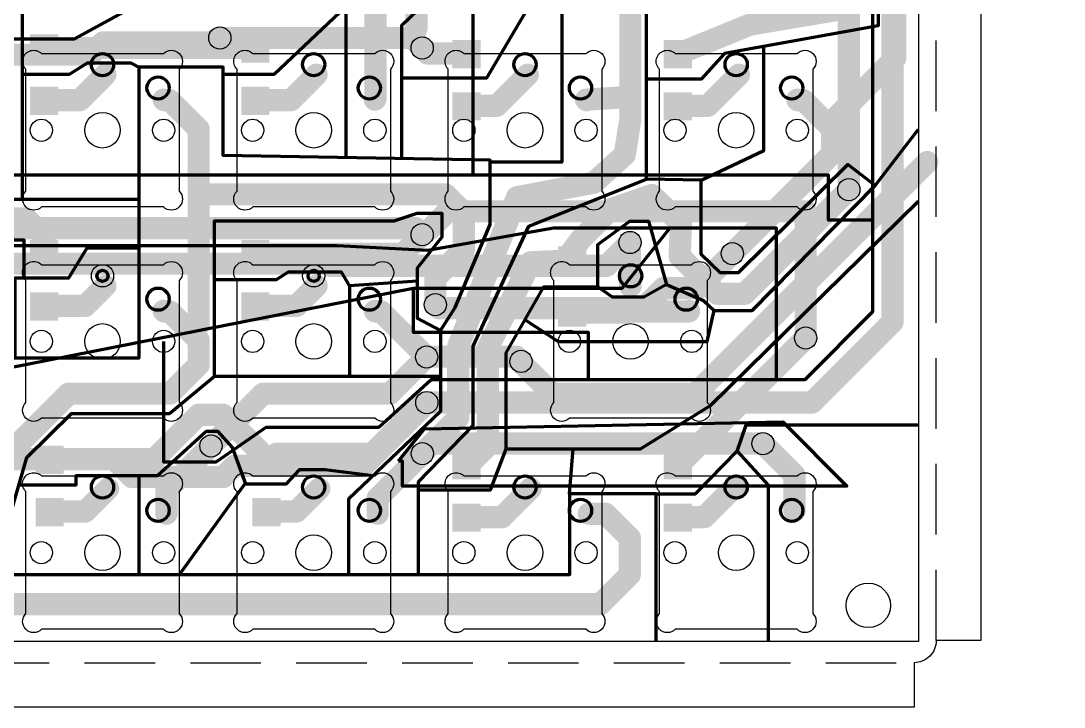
# Model space of a CAD drawing. Header units: millimetres. Extents: x -144 to 627, y 3 to 301.
# Drawn here: x 532.7 to 626.6, y 154.7 to 216.5 of the extents above; entities that cross this region are included whole.
import ezdxf

# ---------------------------------------------------------------- set-up
doc = ezdxf.new("R2010")
doc.units = ezdxf.units.MM
doc.linetypes.add('HIDDEN', pattern=[9.525, 6.35, -3.175])
for name, color, linetype in [('bends', 8, 'HIDDEN'), ('cuts', 31, 'Continuous'), ('pcb-bottom', 151, 'Continuous'), ('pcb-cuts', 211, 'Continuous'), ('pcb-top', 11, 'Continuous')]:
    doc.layers.add(name, color=color, linetype=linetype)
doc.layers.add('toolpath-pcb-bottom', color=155, linetype='Continuous', lineweight=200)
doc.layers.add('toolpath-pcb-top', color=15, linetype='Continuous', lineweight=200)

# ---------------------------------------------------------------- blocks, each defined once
blk = doc.blocks.new('RECT')
blk.add_solid([(-0.5, -0.5), (0.5, -0.5), (-0.5, 0.5), (0.5, 0.5)])

msp = doc.modelspace()

# ---------------------------------------------------------------- linework, layer by layer
at = {"layer": 'bends'}
for p, q in [((615.05, 160.725), (615.05, 254.525)), ((471.75, 158.725), (613.05, 158.725))]:
    msp.add_line(p, q, dxfattribs=at)
at = {"layer": 'cuts'}
for points in [[(471.75, 289.625), (471.75, 301.125), (613.05, 301.125), (613.05, 289.625, -0.414214), (615.05, 287.625), (626.55, 287.625), (626.55, 264.425), (615.05, 264.425), (615.05, 254.525), (619.05, 254.525), (619.05, 160.725), (615.05, 160.725, -0.414214), (613.05, 158.725), (613.05, 154.725), (471.75, 154.725), (471.75, 158.725, -0.414214), (469.75, 160.725), (465.75, 160.725), (465.75, 254.525), (469.75, 254.525), (469.75, 287.625, -0.414214)], [(533.15, 201.139), (533.15, 212.111, -1), (534.564, 213.525), (545.536, 213.525, -1), (546.95, 212.111), (546.95, 201.139, -1), (545.536, 199.725), (534.564, 199.725, -1)], [(552.15, 201.139), (552.15, 212.111, -1), (553.564, 213.525), (564.536, 213.525, -1), (565.95, 212.111), (565.95, 201.139, -1), (564.536, 199.725), (553.564, 199.725, -1)], [(571.15, 201.139), (571.15, 212.111, -1), (572.564, 213.525), (583.536, 213.525, -1), (584.95, 212.111), (584.95, 201.139, -1), (583.536, 199.725), (572.564, 199.725, -1)], [(590.15, 201.139), (590.15, 212.111, -1), (591.564, 213.525), (602.536, 213.525, -1), (603.95, 212.111), (603.95, 201.139, -1), (602.536, 199.725), (591.564, 199.725, -1)], [(533.15, 182.139), (533.15, 193.111, -1), (534.564, 194.525), (545.536, 194.525, -1), (546.95, 193.111), (546.95, 182.139, -1), (545.536, 180.725), (534.564, 180.725, -1)], [(552.15, 182.139), (552.15, 193.111, -1), (553.564, 194.525), (564.536, 194.525, -1), (565.95, 193.111), (565.95, 182.139, -1), (564.536, 180.725), (553.564, 180.725, -1)], [(580.65, 182.139), (580.65, 193.111, -1), (582.064, 194.525), (593.036, 194.525, -1), (594.45, 193.111), (594.45, 182.139, -1), (593.036, 180.725), (582.064, 180.725, -1)], [(533.15, 163.139), (533.15, 174.111, -1), (534.564, 175.525), (545.536, 175.525, -1), (546.95, 174.111), (546.95, 163.139, -1), (545.536, 161.725), (534.564, 161.725, -1)], [(552.15, 163.139), (552.15, 174.111, -1), (553.564, 175.525), (564.536, 175.525, -1), (565.95, 174.111), (565.95, 163.139, -1), (564.536, 161.725), (553.564, 161.725, -1)], [(571.15, 163.139), (571.15, 174.111, -1), (572.564, 175.525), (583.536, 175.525, -1), (584.95, 174.111), (584.95, 163.139, -1), (583.536, 161.725), (572.564, 161.725, -1)], [(590.15, 163.139), (590.15, 174.111, -1), (591.564, 175.525), (602.536, 175.525, -1), (603.95, 174.111), (603.95, 163.139, -1), (602.536, 161.725), (591.564, 161.725, -1)]]:
    msp.add_lwpolyline(points, format="xyb", close=True, dxfattribs=at)
msp.add_circle((608.93, 163.875), 2, dxfattribs=at)
at = {"layer": 'pcb-bottom', "const_width": 2}
for points in [[(611.36, 253.485), (611.36, 213.105)], [(587.53, 225.965), (587.53, 209.625)], [(564.6, 220.425), (564.6, 209.425)], [(598.31, 216.135), (607.2, 217.625)], [(591.8, 213.475), (598.31, 216.135)], [(550.6, 214.925), (550.6, 214.025)], [(550.6, 214.025), (534.8, 214.025)], [(534.8, 214.025), (534.8, 213.975)], [(553.8, 214.025), (550.6, 214.025)], [(553.8, 214.025), (553.8, 213.975)], [(568.8, 214.025), (569.3, 213.525)], [(569.3, 213.525), (572.8, 213.525)], [(572.8, 213.525), (572.8, 213.475)], [(591.8, 213.525), (591.8, 213.475)], [(611.36, 213.105), (605.34, 207.085)], [(540.3, 211.625), (538, 209.325)], [(559.3, 211.625), (557, 209.325)], [(578.3, 211.625), (575.5, 208.825)], [(597.3, 211.625), (594.5, 208.825)], [(538, 209.325), (534.8, 209.325)], [(534.8, 209.325), (534.8, 209.275)], [(545.6, 209.325), (545.55, 209.375)], [(546.1, 209.325), (545.6, 209.325)], [(548.7, 206.725), (546.1, 209.325)], [(557, 209.325), (553.8, 209.325)], [(553.8, 209.325), (553.8, 209.275)], [(564.6, 209.425), (564.55, 209.375)], [(583.55, 209.375), (587.53, 209.625)], [(583.6, 209.325), (583.55, 209.375)], [(587.53, 209.625), (587.53, 207.581)], [(602.6, 209.325), (602.55, 209.375)], [(602.6, 209.325), (603.1, 209.325)], [(603.1, 209.325), (605.34, 207.085)], [(575.5, 208.825), (572.8, 208.825)], [(572.8, 208.825), (572.8, 208.775)], [(594.5, 208.825), (591.8, 208.825)], [(591.8, 208.825), (591.8, 208.775)], [(587.53, 207.581), (587.023, 204.419)], [(548.7, 200.855), (548.7, 206.725)], [(605.68, 206.745), (605.34, 207.085)], [(605.68, 204.505), (605.68, 206.745)], [(584.248, 201.904), (587.023, 204.419)], [(614.24, 203.765), (593.4, 182.925)], [(596.7, 195.525), (605.68, 204.505)], [(577.34, 200.605), (584.248, 201.904)], [(548.7, 189.125), (548.7, 200.855)], [(548.7, 200.855), (570.89, 200.855)], [(570.89, 200.855), (572.55, 199.195)], [(589.465, 200.79), (585.808, 199.533)], [(589.465, 200.79), (592.077, 198.223)], [(607.18, 201.275), (597.82, 191.915)], [(577.34, 200.605), (572.05, 187.201)], [(572.55, 199.195), (572.55, 195.895)], [(585.808, 199.533), (583.002, 196.727)], [(520.15, 198.675), (533.21, 198.675)], [(534.8, 197.085), (533.21, 198.675)], [(591.97, 195.295), (592.077, 198.223)], [(534.8, 195.475), (534.8, 197.085)], [(568.8, 197.225), (567.1, 195.525)], [(583.002, 196.727), (582.3, 195.776)], [(587.5, 196.525), (587.5, 192.625)], [(567.1, 195.525), (553.8, 195.525)], [(553.8, 195.525), (553.8, 195.475)], [(572.55, 195.895), (569.99, 193.335)], [(582.3, 195.776), (582.3, 194.912)], [(595.35, 191.915), (591.97, 195.295)], [(578.56, 194.745), (574.71, 187.045)], [(582.3, 194.912), (578.56, 194.745)], [(569.99, 193.335), (569.99, 190.925)], [(540.3, 192.625), (538.5, 190.825)], [(559.3, 192.625), (557.5, 190.825)], [(587.5, 192.625), (587.55, 192.625)], [(597.82, 191.915), (595.35, 191.915)], [(538.5, 190.825), (534.8, 190.825)], [(534.8, 190.825), (534.8, 190.775)], [(557.5, 190.825), (553.8, 190.825)], [(553.8, 190.825), (553.8, 190.775)], [(545.6, 190.325), (545.55, 190.375)], [(545.6, 190.325), (546.1, 190.325)], [(546.1, 190.325), (548, 188.425)], [(564.6, 190.325), (564.55, 190.375)], [(564.6, 190.325), (565.1, 190.325)], [(565.1, 190.325), (569.2, 186.225)], [(587, 190.225), (582.3, 190.225)], [(582.3, 190.225), (582.3, 190.213)], [(587.1, 190.325), (587, 190.225)], [(592.8, 190.325), (587.1, 190.325)], [(592.8, 190.325), (592.8, 190.375)], [(548.7, 189.125), (548, 188.425)], [(548, 188.425), (548.7, 187.725)], [(548.7, 187.725), (548.7, 185.525)], [(603.3, 187.935), (591.84, 176.475)], [(572.05, 187.201), (572.05, 180.775)], [(574.71, 187.045), (574.71, 178.265)], [(577.7, 185.825), (577.7, 185.725)], [(548.7, 185.525), (546.1, 182.925)], [(580.5, 182.925), (577.7, 185.725)], [(537, 182.925), (526.8, 172.725)], [(546.1, 182.925), (537, 182.925)], [(568.92, 182.125), (564.32, 177.525)], [(569.22, 182.125), (568.92, 182.125)], [(593.4, 182.925), (580.5, 182.925)], [(548.7, 181.025), (544.7, 177.025)], [(550.9, 181.025), (548.7, 181.025)], [(554.8, 177.125), (550.9, 181.025)], [(572.05, 180.775), (568.815, 177.54)], [(574.71, 178.265), (572.92, 176.475)], [(599.46, 178.435), (602.3, 175.595)], [(549.8, 178.225), (545.8, 174.225)], [(555.7, 177.525), (554.8, 176.975)], [(564.32, 177.525), (555.7, 177.525)], [(568.815, 177.54), (564.8, 173.525)], [(568.82, 177.535), (568.815, 177.54)], [(544.7, 177.025), (535.3, 177.025)], [(535.3, 177.025), (535.3, 176.975)], [(554.8, 176.975), (554.8, 177.125)], [(572.8, 176.475), (572.92, 176.475)], [(591.8, 176.475), (591.84, 176.475)], [(602.3, 175.595), (602.3, 172.375)], [(597, 174.625), (594.2, 171.825)], [(597, 174.625), (597.05, 174.625)], [(540.55, 174.375), (538.5, 172.325)], [(545.8, 174.225), (545.8, 172.125)], [(559.55, 174.375), (557.5, 172.325)], [(578.55, 174.375), (576, 171.825)], [(564.8, 173.525), (564.8, 172.125)], [(538.5, 172.325), (535.3, 172.325)], [(535.3, 172.325), (535.3, 172.275)], [(557.5, 172.325), (554.8, 172.325)], [(554.8, 172.325), (554.8, 172.275)], [(576, 171.825), (572.8, 171.825)], [(572.8, 171.825), (572.8, 171.775)], [(585.29, 172.125), (583.8, 172.125)], [(587.48, 169.935), (585.29, 172.125)], [(594.2, 171.825), (591.8, 171.825)], [(591.8, 171.825), (591.8, 171.775)], [(587.48, 166.635), (587.48, 169.935)], [(584.83, 163.985), (587.48, 166.635)], [(508.98, 163.985), (584.83, 163.985)]]:
    msp.add_lwpolyline(points, dxfattribs=at)
at = {"layer": 'pcb-bottom', "const_width": 1}
for points in [[(598.227, 216.628, 1), (598.393, 215.642)], [(598.499, 215.672, 1), (598.121, 216.598)], [(551.1, 214.925, 1), (550.1, 214.925)], [(534.8, 214.525, 1), (534.8, 213.525)], [(535.3, 214.025, 1), (534.3, 214.025)], [(550.6, 214.525, 1), (550.6, 213.525)], [(550.6, 213.525, 1), (550.6, 214.525)], [(554.3, 214.025, 1), (553.3, 214.025)], [(553.8, 213.525, 1), (553.8, 214.525)], [(569.154, 214.379, 1), (568.446, 213.671)], [(534.3, 213.975, 1), (535.3, 213.975)], [(550.1, 214.025, 1), (551.1, 214.025)], [(553.3, 213.975, 1), (554.3, 213.975)], [(569.3, 214.025, 1), (569.3, 213.025)], [(568.946, 213.171, 1), (569.654, 213.879)], [(573.3, 213.525, 1), (572.3, 213.525)], [(572.3, 213.475, 1), (573.3, 213.475)], [(572.8, 213.025, 1), (572.8, 214.025)], [(592.3, 213.525, 1), (591.3, 213.525)], [(591.611, 213.937, 1), (591.989, 213.012)], [(591.3, 213.475, 1), (592.3, 213.475)], [(611.714, 212.751, 1), (611.006, 213.459)], [(610.86, 213.105, 1), (611.86, 213.105)], [(540.654, 211.271, 1), (539.946, 211.979)], [(559.654, 211.271, 1), (558.946, 211.979)], [(578.654, 211.271, 1), (577.946, 211.979)], [(597.654, 211.271, 1), (596.946, 211.979)], [(534.8, 209.825, 1), (534.8, 208.825)], [(535.3, 209.325, 1), (534.3, 209.325)], [(538, 208.825, 1), (538, 209.825)], [(545.904, 209.729, 1), (545.196, 209.021)], [(545.6, 209.825, 1), (545.6, 208.825)], [(546.454, 209.679, 1), (545.746, 208.971)], [(546.1, 208.825, 1), (546.1, 209.825)], [(553.8, 209.825, 1), (553.8, 208.825)], [(554.3, 209.325, 1), (553.3, 209.325)], [(557, 208.825, 1), (557, 209.825)], [(564.196, 209.729, 1), (564.904, 209.021)], [(564.954, 209.071, 1), (564.246, 209.779)], [(583.904, 209.729, 1), (583.196, 209.021)], [(583.519, 209.874, 1), (583.581, 208.876)], [(588.03, 209.625, 1), (587.03, 209.625)], [(587.561, 209.126, 1), (587.499, 210.124)], [(602.904, 209.729, 1), (602.196, 209.021)], [(602.6, 209.825, 1), (602.6, 208.825)], [(603.454, 209.679, 1), (602.746, 208.971)], [(603.1, 208.825, 1), (603.1, 209.825)], [(534.3, 209.275, 1), (535.3, 209.275)], [(537.646, 209.679, 1), (538.354, 208.971)], [(545.246, 208.971, 1), (545.954, 209.679)], [(553.3, 209.275, 1), (554.3, 209.275)], [(556.646, 209.679, 1), (557.354, 208.971)], [(564.1, 209.425, 1), (565.1, 209.425)], [(572.8, 209.325, 1), (572.8, 208.325)], [(573.3, 208.825, 1), (572.3, 208.825)], [(572.3, 208.775, 1), (573.3, 208.775)], [(575.146, 209.179, 1), (575.854, 208.471)], [(575.5, 208.325, 1), (575.5, 209.325)], [(583.246, 208.971, 1), (583.954, 209.679)], [(587.03, 209.625, 1), (588.03, 209.625)], [(591.8, 209.325, 1), (591.8, 208.325)], [(592.3, 208.825, 1), (591.3, 208.825)], [(591.3, 208.775, 1), (592.3, 208.775)], [(594.146, 209.179, 1), (594.854, 208.471)], [(594.5, 208.325, 1), (594.5, 209.325)], [(602.246, 208.971, 1), (602.954, 209.679)], [(588.024, 207.501, 1), (587.036, 207.66)], [(549.2, 206.725, 1), (548.2, 206.725)], [(548.346, 206.371, 1), (549.054, 207.079)], [(587.03, 207.581, 1), (588.03, 207.581)], [(605.694, 207.439, 1), (604.986, 206.731)], [(604.986, 207.439, 1), (605.694, 206.731)], [(604.986, 206.731, 1), (605.694, 207.439)], [(606.18, 206.745, 1), (605.18, 206.745)], [(605.326, 206.391, 1), (606.034, 207.099)], [(586.53, 204.498, 1), (587.517, 204.339)], [(587.359, 204.048, 1), (586.688, 204.789)], [(605.18, 204.505, 1), (606.18, 204.505)], [(606.034, 204.151, 1), (605.326, 204.859)], [(614.594, 203.411, 1), (613.886, 204.119)], [(613.74, 203.765, 1), (614.74, 203.765)], [(583.912, 202.275, 1), (584.583, 201.534)], [(584.34, 201.413, 1), (584.155, 202.396)], [(549.2, 200.855, 1), (548.2, 200.855)], [(548.7, 201.355, 1), (548.7, 200.355)], [(571.244, 201.209, 1), (570.536, 200.501)], [(570.89, 200.355, 1), (570.89, 201.355)], [(589.816, 201.146, 1), (589.115, 200.433)], [(589.628, 200.317, 1), (589.303, 201.263)], [(607.534, 200.921, 1), (606.826, 201.629)], [(548.2, 200.855, 1), (549.2, 200.855)], [(577.248, 201.096, 1), (577.432, 200.114)], [(577.805, 200.421, 1), (576.875, 200.789)], [(573.05, 199.195, 1), (572.05, 199.195)], [(572.196, 198.841, 1), (572.904, 199.549)], [(585.645, 200.006, 1), (585.97, 199.06)], [(586.161, 199.179, 1), (585.454, 199.886)], [(533.564, 199.029, 1), (532.856, 198.321)], [(533.21, 198.175, 1), (533.21, 199.175)], [(592.577, 198.205, 1), (591.577, 198.242)], [(591.727, 197.867, 1), (592.428, 198.58)], [(535.3, 197.085, 1), (534.3, 197.085)], [(569.154, 196.871, 1), (568.446, 197.579)], [(534.446, 196.731, 1), (535.154, 197.439)], [(582.649, 197.081, 1), (583.356, 196.374)], [(583.405, 196.43, 1), (582.6, 197.024)], [(588, 196.525, 1), (587, 196.525)], [(553.8, 196.025, 1), (553.8, 195.025)], [(554.3, 195.525, 1), (553.3, 195.525)], [(566.746, 195.879, 1), (567.454, 195.171)], [(567.1, 195.025, 1), (567.1, 196.025)], [(572.05, 195.895, 1), (573.05, 195.895)], [(572.904, 195.541, 1), (572.196, 196.249)], [(582.8, 195.776, 1), (581.8, 195.776)], [(581.898, 196.073, 1), (582.702, 195.479)], [(592.324, 195.649, 1), (591.616, 194.941)], [(596.346, 195.879, 1), (597.054, 195.171)], [(534.3, 195.475, 1), (535.3, 195.475)], [(553.3, 195.475, 1), (554.3, 195.475)], [(578.538, 195.244, 1), (578.582, 194.245)], [(579.007, 194.521, 1), (578.113, 194.969)], [(581.8, 194.912, 1), (582.8, 194.912)], [(582.322, 194.412, 1), (582.278, 195.411)], [(591.47, 195.313, 1), (592.47, 195.277)], [(570.49, 193.335, 1), (569.49, 193.335)], [(540.654, 192.271, 1), (539.946, 192.979)], [(559.654, 192.271, 1), (558.946, 192.979)], [(569.636, 193.689, 1), (570.344, 192.981)], [(587.5, 193.125, 1), (587.5, 192.125)], [(587.55, 192.125, 1), (587.55, 193.125)], [(587, 192.625, 1), (588, 192.625)], [(595.35, 192.415, 1), (595.35, 191.415)], [(594.996, 191.561, 1), (595.704, 192.269)], [(597.466, 192.269, 1), (598.174, 191.561)], [(597.82, 191.415, 1), (597.82, 192.415)], [(534.8, 191.325, 1), (534.8, 190.325)], [(535.3, 190.825, 1), (534.3, 190.825)], [(538.146, 191.179, 1), (538.854, 190.471)], [(538.5, 190.325, 1), (538.5, 191.325)], [(553.8, 191.325, 1), (553.8, 190.325)], [(554.3, 190.825, 1), (553.3, 190.825)], [(557.146, 191.179, 1), (557.854, 190.471)], [(557.5, 190.325, 1), (557.5, 191.325)], [(534.3, 190.775, 1), (535.3, 190.775)], [(545.904, 190.729, 1), (545.196, 190.021)], [(545.6, 190.825, 1), (545.6, 189.825)], [(545.246, 189.971, 1), (545.954, 190.679)], [(546.454, 190.679, 1), (545.746, 189.971)], [(546.1, 189.825, 1), (546.1, 190.825)], [(553.3, 190.775, 1), (554.3, 190.775)], [(564.904, 190.729, 1), (564.196, 190.021)], [(564.6, 190.825, 1), (564.6, 189.825)], [(564.246, 189.971, 1), (564.954, 190.679)], [(565.454, 190.679, 1), (564.746, 189.971)], [(565.1, 189.825, 1), (565.1, 190.825)], [(569.49, 190.925, 1), (570.49, 190.925)], [(582.3, 190.725, 1), (582.3, 189.725)], [(582.8, 190.225, 1), (581.8, 190.225)], [(581.8, 190.213, 1), (582.8, 190.213)], [(586.646, 190.579, 1), (587.354, 189.871)], [(587.1, 190.825, 1), (587.1, 189.825)], [(587.454, 189.971, 1), (586.746, 190.679)], [(587, 189.725, 1), (587, 190.725)], [(593.3, 190.375, 1), (592.3, 190.375)], [(592.3, 190.325, 1), (593.3, 190.325)], [(592.8, 189.825, 1), (592.8, 190.825)], [(548.2, 189.125, 1), (549.2, 189.125)], [(549.054, 188.771, 1), (548.346, 189.479)], [(548.354, 188.779, 1), (547.646, 188.071)], [(547.646, 188.779, 1), (548.354, 188.071)], [(547.646, 188.071, 1), (548.354, 188.779)], [(549.2, 187.725, 1), (548.2, 187.725)], [(603.654, 187.581, 1), (602.946, 188.289)], [(548.346, 187.371, 1), (549.054, 188.079)], [(572.55, 187.201, 1), (571.55, 187.201)], [(571.585, 187.385, 1), (572.515, 187.018)], [(575.21, 187.045, 1), (574.21, 187.045)], [(574.263, 187.269, 1), (575.157, 186.821)], [(568.846, 185.871, 1), (569.554, 186.579)], [(578.2, 185.825, 1), (577.2, 185.825)], [(548.2, 185.525, 1), (549.2, 185.525)], [(549.054, 185.171, 1), (548.346, 185.879)], [(578.054, 186.079, 1), (577.346, 185.371)], [(577.2, 185.725, 1), (578.2, 185.725)], [(537, 183.425, 1), (537, 182.425)], [(537.354, 182.571, 1), (536.646, 183.279)], [(545.746, 183.279, 1), (546.454, 182.571)], [(546.1, 182.425, 1), (546.1, 183.425)], [(568.92, 182.625, 1), (568.92, 181.625)], [(569.274, 181.771, 1), (568.566, 182.479)], [(569.22, 181.625, 1), (569.22, 182.625)], [(580.5, 183.425, 1), (580.5, 182.425)], [(580.146, 182.571, 1), (580.854, 183.279)], [(593.046, 183.279, 1), (593.754, 182.571)], [(593.4, 182.425, 1), (593.4, 183.425)], [(548.7, 181.525, 1), (548.7, 180.525)], [(549.054, 180.671, 1), (548.346, 181.379)], [(551.254, 181.379, 1), (550.546, 180.671)], [(550.9, 180.525, 1), (550.9, 181.525)], [(571.55, 180.775, 1), (572.55, 180.775)], [(572.404, 180.421, 1), (571.696, 181.129)], [(575.064, 177.911, 1), (574.356, 178.619)], [(599.814, 178.789, 1), (599.106, 178.081)], [(550.154, 177.871, 1), (549.446, 178.579)], [(555.7, 178.025, 1), (555.7, 177.025)], [(555.961, 177.099, 1), (555.439, 177.952)], [(563.966, 177.879, 1), (564.674, 177.171)], [(564.32, 177.025, 1), (564.32, 178.025)], [(569.169, 177.894, 1), (568.461, 177.186)], [(568.461, 177.894, 1), (569.169, 177.186)], [(569.169, 177.186, 1), (568.461, 177.894)], [(568.466, 177.181, 1), (569.174, 177.889)], [(574.21, 178.265, 1), (575.21, 178.265)], [(535.3, 177.525, 1), (535.3, 176.525)], [(535.8, 177.025, 1), (534.8, 177.025)], [(534.8, 176.975, 1), (535.8, 176.975)], [(544.346, 177.379, 1), (545.054, 176.671)], [(544.7, 176.525, 1), (544.7, 177.525)], [(555.3, 177.125, 1), (554.3, 177.125)], [(554.539, 177.401, 1), (555.061, 176.548)], [(554.3, 176.975, 1), (555.3, 176.975)], [(554.446, 176.771, 1), (555.154, 177.479)], [(572.8, 176.975, 1), (572.8, 175.975)], [(572.92, 175.975, 1), (572.92, 176.975)], [(591.8, 176.975, 1), (591.8, 175.975)], [(591.84, 175.975, 1), (591.84, 176.975)], [(572.566, 176.828, 1), (573.273, 176.121)], [(591.486, 176.828, 1), (592.193, 176.121)], [(602.8, 175.595, 1), (601.8, 175.595)], [(601.946, 175.241, 1), (602.654, 175.949)], [(597, 175.125, 1), (597, 174.125)], [(597.354, 174.271, 1), (596.646, 174.979)], [(597.05, 174.125, 1), (597.05, 175.125)], [(540.904, 174.021, 1), (540.196, 174.729)], [(546.3, 174.225, 1), (545.3, 174.225)], [(545.446, 174.579, 1), (546.154, 173.871)], [(559.904, 174.021, 1), (559.196, 174.729)], [(578.904, 174.021, 1), (578.196, 174.729)], [(565.3, 173.525, 1), (564.3, 173.525)], [(564.446, 173.879, 1), (565.154, 173.171)], [(535.3, 172.825, 1), (535.3, 171.825)], [(535.8, 172.325, 1), (534.8, 172.325)], [(534.8, 172.275, 1), (535.8, 172.275)], [(538.146, 172.679, 1), (538.854, 171.971)], [(538.5, 171.825, 1), (538.5, 172.825)], [(554.8, 172.825, 1), (554.8, 171.825)], [(555.3, 172.325, 1), (554.3, 172.325)], [(554.3, 172.275, 1), (555.3, 172.275)], [(557.146, 172.679, 1), (557.854, 171.971)], [(557.5, 171.825, 1), (557.5, 172.825)], [(572.8, 172.325, 1), (572.8, 171.325)], [(573.3, 171.825, 1), (572.3, 171.825)], [(575.646, 172.179, 1), (576.354, 171.471)], [(576, 171.325, 1), (576, 172.325)], [(583.8, 172.625, 1), (583.8, 171.625)], [(585.644, 172.479, 1), (584.936, 171.771)], [(585.29, 171.625, 1), (585.29, 172.625)], [(591.8, 172.325, 1), (591.8, 171.325)], [(592.3, 171.825, 1), (591.3, 171.825)], [(593.846, 172.179, 1), (594.554, 171.471)], [(594.2, 171.325, 1), (594.2, 172.325)], [(601.8, 172.375, 1), (602.8, 172.375)], [(545.3, 172.125, 1), (546.3, 172.125)], [(564.3, 172.125, 1), (565.3, 172.125)], [(572.3, 171.775, 1), (573.3, 171.775)], [(591.3, 171.775, 1), (592.3, 171.775)], [(587.98, 169.935, 1), (586.98, 169.935)], [(587.126, 169.581, 1), (587.834, 170.289)], [(586.98, 166.635, 1), (587.98, 166.635)], [(587.834, 166.281, 1), (587.126, 166.989)], [(584.476, 164.339, 1), (585.184, 163.631)], [(584.83, 163.485, 1), (584.83, 164.485)]]:
    msp.add_lwpolyline(points, format="xyb", dxfattribs=at)
at = {"layer": 'pcb-cuts'}
msp.add_lwpolyline([(472.15, 259.715), (473.75, 259.715), (473.75, 277.715), (472.15, 277.715), (472.15, 285.625), (613.45, 285.625), (613.45, 160.625), (472.15, 160.625)], close=True, dxfattribs=at)
for centre, radius in [((550.6, 214.925), 1), ((568.8, 214.025), 1), ((540.05, 212.525), 1), ((559.05, 212.525), 1), ((578.05, 212.525), 1), ((597.05, 212.525), 1), ((545.05, 210.425), 1), ((564.05, 210.425), 1), ((583.05, 210.425), 1), ((602.05, 210.425), 1), ((534.55, 206.625), 1), ((540.05, 206.625), 1.6), ((545.55, 206.625), 1), ((553.55, 206.625), 1), ((559.05, 206.625), 1.6), ((564.55, 206.625), 1), ((572.55, 206.625), 1), ((578.05, 206.625), 1.6), ((583.55, 206.625), 1), ((591.55, 206.625), 1), ((597.05, 206.625), 1.6), ((602.55, 206.625), 1), ((607.18, 201.275), 1), ((568.8, 197.225), 1), ((587.5, 196.525), 1), ((596.7, 195.525), 1), ((540.05, 193.525), 1), ((559.05, 193.525), 1), ((587.55, 193.525), 1), ((545.05, 191.425), 1), ((564.05, 191.425), 1), ((592.55, 191.425), 1), ((569.99, 190.925), 1), ((540.05, 187.625), 1.6), ((559.05, 187.625), 1.6), ((587.55, 187.625), 1.6), ((603.3, 187.935), 1), ((534.55, 187.625), 1), ((545.55, 187.625), 1), ((553.55, 187.625), 1), ((564.55, 187.625), 1), ((582.05, 187.625), 1), ((593.05, 187.625), 1), ((569.2, 186.225), 1), ((577.7, 185.825), 1), ((569.22, 182.125), 1), ((599.46, 178.435), 1), ((549.8, 178.225), 1), ((568.82, 177.535), 1), ((540.05, 174.525), 1), ((559.05, 174.525), 1), ((578.05, 174.525), 1), ((597.05, 174.525), 1), ((545.05, 172.425), 1), ((564.05, 172.425), 1), ((583.05, 172.425), 1), ((602.05, 172.425), 1), ((540.05, 168.625), 1.6), ((559.05, 168.625), 1.6), ((578.05, 168.625), 1.6), ((597.05, 168.625), 1.6), ((534.55, 168.625), 1), ((545.55, 168.625), 1), ((553.55, 168.625), 1), ((564.55, 168.625), 1), ((572.55, 168.625), 1), ((583.55, 168.625), 1), ((591.55, 168.625), 1), ((602.55, 168.625), 1), ((608.93, 163.875), 2)]:
    msp.add_circle(centre, radius, dxfattribs=at)
at = {"layer": 'pcb-top', "const_width": 2}
for points in [[(611.107, 189.366), (611.107, 265.738)], [(568.3, 228.865), (568.3, 215.825)], [(607.18, 217.605), (607.18, 201.275)], [(568.3, 215.825), (567.9, 214.925)], [(549.7, 214.525), (550.6, 214.925)], [(550.6, 214.925), (567.9, 214.925)], [(567.9, 214.925), (568.8, 214.025)], [(540.1, 214.525), (539, 213.425)], [(549.7, 214.525), (540.1, 214.525)], [(539, 213.425), (529.8, 213.425)], [(569.6, 197.825), (571.1, 199.325)], [(571.1, 199.325), (603.3, 199.325)], [(603.3, 199.325), (603.3, 187.935)], [(514.6, 197.825), (568.2, 197.825)], [(568.2, 197.825), (568.8, 197.225)], [(569.6, 197.825), (568.8, 197.225)], [(585.4, 194.425), (587.5, 196.525)], [(593.6, 192.425), (596.7, 195.525)], [(531.7, 194.625), (560.4, 194.625)], [(560.4, 194.625), (560.6, 194.425)], [(560.6, 194.425), (585.4, 194.425)], [(588.7, 190.625), (590.5, 192.425)], [(590.5, 192.425), (593.6, 192.425)], [(569.99, 190.925), (570.29, 190.625)], [(570.29, 190.625), (588.7, 190.625)], [(603.865, 182.125), (611.107, 189.366)], [(569.2, 186.225), (565.9, 182.925)], [(569.2, 186.225), (569.23, 186.255)], [(577.27, 186.255), (569.23, 186.255)], [(577.7, 185.825), (577.27, 186.255)], [(554.5, 182.925), (549.8, 178.225)], [(565.9, 182.925), (554.5, 182.925)], [(563.52, 176.425), (569.22, 182.125)], [(569.22, 182.125), (603.865, 182.125)], [(568.82, 177.535), (569.72, 178.435)], [(599.46, 178.435), (569.72, 178.435)], [(513.4, 177.025), (541.1, 177.025)], [(541.1, 177.025), (542.7, 175.425)], [(550.9, 175.425), (551.9, 176.425)], [(551.9, 176.425), (563.52, 176.425)], [(542.7, 175.425), (550.9, 175.425)]]:
    msp.add_lwpolyline(points, dxfattribs=at)
at = {"layer": 'pcb-top', "const_width": 1}
for points in [[(568.757, 215.622, 1), (567.843, 216.028)], [(550.6, 215.425, 1), (550.6, 214.425)], [(550.803, 214.468, 1), (550.397, 215.382)], [(568.254, 215.279, 1), (567.546, 214.571)], [(567.8, 215.825, 1), (568.8, 215.825)], [(567.9, 214.425, 1), (567.9, 215.425)], [(540.1, 215.025, 1), (540.1, 214.025)], [(540.454, 214.171, 1), (539.746, 214.879)], [(549.497, 214.982, 1), (549.903, 214.068)], [(549.7, 214.025, 1), (549.7, 215.025)], [(567.443, 215.128, 1), (568.357, 214.722)], [(538.646, 213.779, 1), (539.354, 213.071)], [(539, 212.925, 1), (539, 213.925)], [(568.446, 213.671, 1), (569.154, 214.379)], [(606.68, 201.275, 1), (607.68, 201.275)], [(571.1, 199.825, 1), (571.1, 198.825)], [(571.454, 198.971, 1), (570.746, 199.679)], [(603.8, 199.325, 1), (602.8, 199.325)], [(603.3, 198.825, 1), (603.3, 199.825)], [(568.554, 198.179, 1), (567.846, 197.471)], [(568.2, 197.325, 1), (568.2, 198.325)], [(568.5, 197.625, 1), (569.1, 196.825)], [(568.446, 196.871, 1), (569.154, 197.579)], [(569.246, 198.179, 1), (569.954, 197.471)], [(569.9, 197.425, 1), (569.3, 198.225)], [(587.854, 196.171, 1), (587.146, 196.879)], [(597.054, 195.171, 1), (596.346, 195.879)], [(560.754, 194.979, 1), (560.046, 194.271)], [(560.6, 194.925, 1), (560.6, 193.925)], [(560.246, 194.071, 1), (560.954, 194.779)], [(560.4, 194.125, 1), (560.4, 195.125)], [(585.046, 194.779, 1), (585.754, 194.071)], [(585.4, 193.925, 1), (585.4, 194.925)], [(590.5, 192.925, 1), (590.5, 191.925)], [(590.854, 192.071, 1), (590.146, 192.779)], [(593.6, 191.925, 1), (593.6, 192.925)], [(593.246, 192.779, 1), (593.954, 192.071)], [(570.344, 191.279, 1), (569.636, 190.571)], [(570.29, 191.125, 1), (570.29, 190.125)], [(569.936, 190.271, 1), (570.644, 190.979)], [(588.346, 190.979, 1), (589.054, 190.271)], [(588.7, 190.125, 1), (588.7, 191.125)], [(610.607, 189.366, 1), (611.607, 189.366)], [(611.46, 189.013, 1), (610.753, 189.72)], [(602.8, 187.935, 1), (603.8, 187.935)], [(568.846, 186.579, 1), (569.554, 185.871)], [(569.23, 186.755, 1), (569.23, 185.755)], [(569.554, 185.871, 1), (568.846, 186.579)], [(569.584, 185.901, 1), (568.876, 186.609)], [(577.624, 186.609, 1), (576.916, 185.901)], [(577.27, 185.755, 1), (577.27, 186.755)], [(577.346, 185.471, 1), (578.054, 186.179)], [(554.5, 183.425, 1), (554.5, 182.425)], [(554.854, 182.571, 1), (554.146, 183.279)], [(565.546, 183.279, 1), (566.254, 182.571)], [(565.9, 182.425, 1), (565.9, 183.425)], [(569.22, 182.625, 1), (569.22, 181.625)], [(569.574, 181.771, 1), (568.866, 182.479)], [(603.865, 181.625, 1), (603.865, 182.625)], [(603.512, 182.479, 1), (604.219, 181.771)], [(569.72, 178.935, 1), (569.72, 177.935)], [(570.074, 178.081, 1), (569.366, 178.789)], [(599.46, 177.935, 1), (599.46, 178.935)], [(549.446, 178.579, 1), (550.154, 177.871)], [(568.466, 177.889, 1), (569.174, 177.181)], [(541.454, 177.379, 1), (540.746, 176.671)], [(541.1, 176.525, 1), (541.1, 177.525)], [(551.9, 176.925, 1), (551.9, 175.925)], [(552.254, 176.071, 1), (551.546, 176.779)], [(563.52, 175.925, 1), (563.52, 176.925)], [(563.166, 176.779, 1), (563.874, 176.071)], [(542.7, 175.925, 1), (542.7, 174.925)], [(542.346, 175.071, 1), (543.054, 175.779)], [(550.546, 175.779, 1), (551.254, 175.071)], [(550.9, 174.925, 1), (550.9, 175.925)]]:
    msp.add_lwpolyline(points, format="xyb", dxfattribs=at)
at = {"layer": 'pcb-top'}
for centre in [(550.6, 214.925), (568.8, 214.025), (607.18, 201.275), (568.8, 197.225), (587.5, 196.525), (596.7, 195.525), (569.99, 190.925), (603.3, 187.935), (569.2, 186.225), (577.7, 185.825), (569.22, 182.125), (599.46, 178.435), (549.8, 178.225), (568.82, 177.535)]:
    msp.add_circle(centre, 1, dxfattribs=at)
at = {"layer": 'toolpath-pcb-bottom'}
for points in [[(561.974, 204.141), (561.974, 217.788), (547.97, 217.788), (547.97, 237.731), (552.15, 241.932), (561.905, 241.932), (561.905, 251.525), (551.516, 261.743), (495.166, 261.743), (495.166, 265.743), (510.52, 265.743), (511.862, 264.562), (555.069, 264.562), (564.501, 255.526), (567.411, 259.489), (568.491, 267.042), (613.45, 267.042)], [(581.36, 260.859), (575.602, 260.859), (566.431, 251.818), (567.996, 249.05), (570.803, 246.888), (570.803, 236.11), (553.384, 236.11), (551.731, 234.104), (551.731, 225.563), (562.328, 225.563), (562.328, 230.49), (569.944, 230.49), (569.944, 218.918), (566.933, 216.027), (566.933, 204.072)], [(568.478, 166.62), (568.478, 175), (573.381, 180.077), (573.381, 187.205), (578.405, 197.992), (588.991, 202.216), (588.991, 227.142), (585.401, 230.544), (585.401, 236.129), (589.74, 241.176), (589.74, 245.409), (586.448, 247.876), (585.962, 250.68), (585.962, 254.306), (597.071, 254.306), (599.615, 250.904), (599.615, 244.549), (607.209, 244.549), (607.209, 249.981), (595.163, 260.859), (581.36, 260.859), (581.36, 203.747), (574.923, 203.747)], [(589.74, 241.176), (609.821, 241.176), (609.821, 216.005), (595.987, 213.525), (593.886, 211.231), (588.991, 211.231)], [(566.933, 211.344), (574.633, 211.344), (581.36, 222.794)], [(514.857, 200.432), (532.857, 200.432), (532.857, 219.432), (530.085, 219.432)], [(550.913, 211.669), (555.479, 211.669), (561.974, 217.788)], [(593.901, 202.121), (599.546, 204.815), (599.546, 214.163)], [(530.192, 166.62), (533.247, 177.185), (537.264, 181.131), (546.089, 181.131), (550.128, 184.5), (550.128, 198.485), (566.29, 198.485), (568.346, 199.166), (570.56, 199.166), (570.56, 196.998), (568.346, 194.221), (568.346, 189.728), (570.449, 188.617), (571.782, 190.671), (574.923, 198.145), (574.923, 203.934), (550.913, 204.348), (550.913, 212.295), (543.323, 212.295), (543.323, 186.127), (524.513, 186.127), (524.513, 166.62)], [(543.323, 212.295), (542.635, 212.663), (538.669, 212.663), (537.06, 211.639), (532.857, 211.639)], [(609.547, 201.641), (613.45, 206.724)], [(568.478, 174.279), (574.952, 174.279), (576.357, 177.97), (576.357, 186.609), (579.759, 192.528), (584.612, 192.528), (584.612, 196.342), (587.494, 198.458), (589.159, 198.458), (590.78, 192.746), (594.113, 191.295), (595.068, 190.415), (598.489, 190.415), (609.547, 201.641), (607.095, 203.538), (597.218, 193.811), (595.608, 193.811), (593.901, 195.444), (593.901, 202.121), (588.991, 202.216)], [(532.857, 200.432), (543.323, 200.432)], [(576.357, 177.97), (588.446, 177.97), (594.743, 181.872), (613.45, 200.238)], [(532.989, 193.321), (532.989, 196.723), (524.513, 196.723), (524.513, 186.127)], [(543.323, 196.009), (538.629, 196.009), (536.99, 193.321), (532.158, 193.321), (532.158, 186.127)], [(562.26, 192.615), (561.552, 193.845), (556.754, 193.845), (555.678, 193.169), (550.128, 193.169)], [(568.346, 193.046), (562.26, 192.615), (562.26, 184.5)], [(590.78, 192.746), (588.736, 191.619), (585.917, 191.619), (584.612, 192.528)], [(578.058, 189.569), (581.05, 187.625), (594.45, 187.625), (595.068, 190.415)], [(570.449, 188.617), (570.449, 181.321), (562.183, 173.422), (562.183, 166.62)], [(550.128, 184.5), (570.449, 184.5)], [(564.383, 175.525), (560.092, 176.06), (557.753, 176.06), (556.552, 174.795), (552.947, 174.795), (551.745, 178.076), (550.457, 179.513), (549.363, 179.513), (545.001, 175.525), (537.641, 175.525), (537.641, 174.704), (532.53, 174.704)], [(597.148, 177.748), (597.944, 180.131), (613.45, 180.131)], [(582.063, 173.925), (582.401, 177.97)], [(589.857, 173.925), (593.38, 173.925), (597.148, 177.748), (599.933, 174.7), (599.933, 160.625)], [(543.302, 175.525), (543.302, 166.62)], [(552.857, 174.818), (546.95, 166.62)], [(589.857, 160.625), (589.857, 173.925), (582.063, 173.925), (582.063, 166.62), (510.892, 166.62)]]:
    msp.add_lwpolyline(points, dxfattribs=at)
at = {"layer": 'toolpath-pcb-top'}
for points in [[(545.55, 187.625), (545.55, 176.787), (550.276, 176.787), (554.783, 179.91), (564.908, 179.91), (569.605, 184.214), (603.257, 184.214), (609.331, 190.306), (609.331, 230.079), (609.779, 231.052), (609.779, 265.037), (604.505, 270.325), (524.394, 270.325), (518.838, 275.94), (489.085, 275.94), (482.311, 269.226), (472.15, 269.226)], [(472.15, 266.259), (483.573, 266.259), (490.905, 273.299), (517.37, 273.299), (535.556, 255.308), (535.556, 241.901), (573.366, 241.901), (573.366, 202.586)], [(494.679, 216.504), (525.849, 216.504), (530.364, 214.851), (537.535, 214.851), (569.611, 232.361), (569.611, 234.483), (567.581, 236.051), (519.655, 236.051), (519.655, 267.008), (516.229, 270.443), (492.058, 270.443), (484.909, 263.26), (472.15, 263.26)], [(609.331, 198.549), (605.363, 198.549), (605.363, 202.586), (505.163, 202.586), (494.679, 214.676), (490.717, 214.676), (476.857, 250.818), (476.857, 257.156), (472.15, 257.156)], [(508.06, 160.625), (508.06, 172.579), (500.663, 172.579), (500.663, 179.157), (568, 192.425), (586.784, 192.425), (591.071, 197.814), (580.613, 197.814), (569.309, 195.795), (561.154, 196.237), (518.63, 196.237), (472.15, 178.577)], [(600.675, 184.214), (600.675, 197.814), (591.071, 197.814)], [(568, 192.425), (568, 188.46), (583.738, 188.46), (583.738, 184.214)], [(566.683, 176.856), (569.004, 179.755), (601.248, 180.402), (606.997, 174.596), (567.041, 174.596), (567.041, 176.856), (566.683, 176.856)]]:
    msp.add_lwpolyline(points, dxfattribs=at)
for centre, radius in [((540.05, 212.525), 1), ((559.05, 212.525), 1), ((578.05, 212.525), 1), ((597.05, 212.525), 1), ((545.05, 210.425), 1), ((564.05, 210.425), 1), ((583.05, 210.425), 1), ((602.05, 210.425), 1), ((587.55, 193.525), 1), ((540.05, 193.525), 0.5), ((559.05, 193.525), 0.5), ((545.05, 191.425), 1), ((564.05, 191.425), 1), ((592.55, 191.425), 1), ((540.05, 174.525), 1), ((559.05, 174.525), 1), ((578.05, 174.525), 1), ((597.05, 174.525), 1), ((545.05, 172.425), 1), ((564.05, 172.425), 1), ((583.05, 172.425), 1), ((602.05, 172.425), 1)]:
    msp.add_circle(centre, radius, dxfattribs=at)

# ---------------------------------------------------------------- block references
at = {"layer": 'pcb-bottom', "xscale": 2.54, "yscale": 2.54}
for p, rotation in [((534.8, 213.975), 270), ((553.8, 213.975), 270), ((572.8, 213.475), 270), ((591.8, 213.475), 270), ((534.8, 209.275), 90), ((553.8, 209.275), 90), ((572.8, 208.775), 90), ((591.8, 208.775), 90), ((534.8, 195.475), 270), ((553.8, 195.475), 270), ((582.3, 194.912), 270), ((534.8, 190.775), 90), ((553.8, 190.775), 90), ((582.3, 190.213), 90), ((535.3, 176.975), 270), ((554.8, 176.975), 270), ((572.8, 176.475), 270), ((591.8, 176.475), 270), ((535.3, 172.275), 90), ((554.8, 172.275), 90), ((572.8, 171.775), 90), ((591.8, 171.775), 90)]:
    msp.add_blockref('RECT', p, dxfattribs=dict(at, rotation=rotation))

doc.saveas('drawing.dxf')
